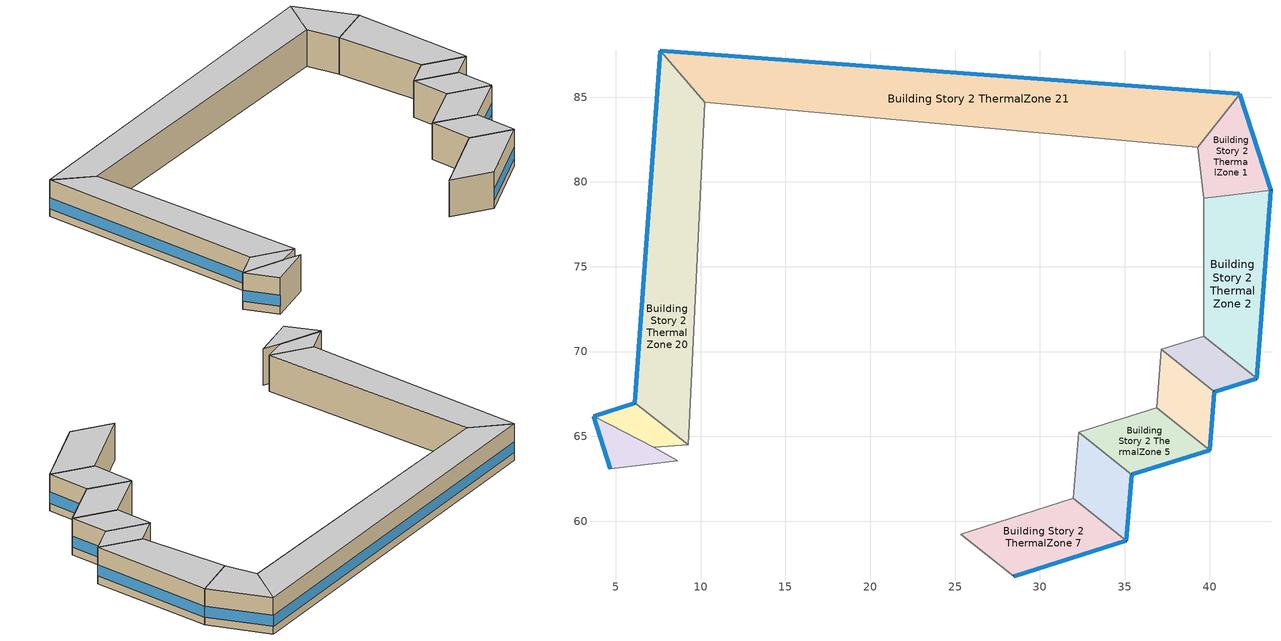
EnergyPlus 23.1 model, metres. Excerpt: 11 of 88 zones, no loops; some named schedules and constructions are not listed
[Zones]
Building Story 2 ThermalZone 1
 floor adiabatic (Typical Interior Floor): 41.78,85.18 43.63,79.52 39.65,79.04 39.31,82.04 z3.6
 wall outside (Typical Insulated Steel Framed Exterior Wall R-12.99): 43.63,79.52 41.78,85.18 z3.6:7.2
 wall adiabatic (Typical Interior Wall): 41.78,85.18 39.31,82.04 39.65,79.04 43.63,79.52 z3.6:7.2
 window (U 0.55 SHGC 0.25): 43.62,79.54 41.79,85.16 z4.36:5.45
 ceiling adiabatic (Typical Interior Ceiling): 39.31,82.04 39.65,79.04 43.63,79.52 41.78,85.18 z7.2
Building Story 2 ThermalZone 18
 floor adiabatic (Typical Interior Ceiling): 4.69,63.08 3.68,66.19 7.24,64.37 8.66,63.55 z3.6
 wall outside (Typical Insulated Steel Framed Exterior Wall R-12.99): 3.68,66.19 4.69,63.08 z3.6:7.2
 wall adiabatic (Typical Interior Wall): 4.69,63.08 8.66,63.55 7.24,64.37 3.68,66.19 z3.6:7.2
 window (U 0.55 SHGC 0.25): 3.69,66.17 4.68,63.11 z4.36:5.46
 ceiling adiabatic (Typical Interior Ceiling): 8.66,63.55 7.24,64.37 3.68,66.19 4.69,63.08 z7.2
Building Story 2 ThermalZone 19
 floor adiabatic (Typical Interior Ceiling): 3.68,66.19 6.11,66.97 9.26,64.5 7.24,64.37 z3.6
 wall outside (Typical Insulated Steel Framed Exterior Wall R-12.99): 6.11,66.97 3.68,66.19 z3.6:7.2
 wall adiabatic (Typical Interior Wall): 3.68,66.19 7.24,64.37 9.26,64.5 6.11,66.97 z3.6:7.2
 window (U 0.55 SHGC 0.25): 6.09,66.96 3.71,66.2 z4.36:5.46
 ceiling adiabatic (Typical Interior Ceiling): 7.24,64.37 9.26,64.5 6.11,66.97 3.68,66.19 z7.2
Building Story 2 ThermalZone 2
 floor adiabatic (Typical Interior Floor): 43.63,79.52 42.79,68.41 39.66,70.91 39.65,79.04 z3.6
 wall outside (Typical Insulated Steel Framed Exterior Wall R-12.99): 42.79,68.41 43.63,79.52 z3.6:7.2
 wall adiabatic (Typical Interior Wall): 43.63,79.52 39.65,79.04 39.66,70.91 42.79,68.41 z3.6:7.2
 window (U 0.55 SHGC 0.25): 42.79,68.44 43.62,79.49 z4.36:5.45
 ceiling adiabatic (Typical Interior Ceiling): 39.65,79.04 39.66,70.91 42.79,68.41 43.63,79.52 z7.2
Building Story 2 ThermalZone 20
 floor adiabatic (Typical Interior Ceiling): 6.11,66.97 7.62,87.74 10.23,84.71 9.26,64.5 z3.6
 wall outside (Typical Insulated Steel Framed Exterior Wall R-12.99): 7.62,87.74 6.11,66.97 z3.6:7.2
 wall adiabatic (Typical Interior Wall): 6.11,66.97 9.26,64.5 10.23,84.71 7.62,87.74 z3.6:7.2
 window (U 0.55 SHGC 0.25): 7.62,87.71 6.11,66.99 z4.36:5.44
 ceiling adiabatic (Typical Interior Ceiling): 9.26,64.5 10.23,84.71 7.62,87.74 6.11,66.97 z7.2
Building Story 2 ThermalZone 21
 floor adiabatic (Typical Interior Ceiling): 7.62,87.74 41.78,85.18 39.31,82.04 10.23,84.71 z3.6
 wall outside (Typical Insulated Steel Framed Exterior Wall R-12.99): 41.78,85.18 7.62,87.74 z3.6:7.2
 wall adiabatic (Typical Interior Wall): 7.62,87.74 10.23,84.71 39.31,82.04 41.78,85.18 z3.6:7.2
 window (U 0.55 SHGC 0.25): 41.76,85.19 7.65,87.74 z4.36:5.44
 ceiling adiabatic (Typical Interior Ceiling): 10.23,84.71 39.31,82.04 41.78,85.18 7.62,87.74 z7.2
Building Story 2 ThermalZone 3
 floor adiabatic (Typical Interior Floor): 42.79,68.41 40.28,67.64 37.15,70.13 39.66,70.91 z3.6
 wall outside (Typical Insulated Steel Framed Exterior Wall R-12.99): 40.28,67.64 42.79,68.41 z3.6:7.2
 wall adiabatic (Typical Interior Wall): 42.79,68.41 39.66,70.91 37.15,70.13 40.28,67.64 z3.6:7.2
 window (U 0.55 SHGC 0.25): 40.3,67.64 42.76,68.41 z4.36:5.46
 ceiling adiabatic (Typical Interior Ceiling): 39.66,70.91 37.15,70.13 40.28,67.64 42.79,68.41 z7.2
Building Story 2 ThermalZone 4
 floor adiabatic (Typical Interior Floor): 40.28,67.64 40.03,64.19 36.89,66.68 37.15,70.13 z3.6
 wall outside (Typical Insulated Steel Framed Exterior Wall R-12.99): 40.03,64.19 40.28,67.64 z3.6:7.2
 wall adiabatic (Typical Interior Wall): 40.28,67.64 37.15,70.13 36.89,66.68 40.03,64.19 z3.6:7.2
 window (U 0.55 SHGC 0.25): 40.03,64.22 40.27,67.61 z4.36:5.46
 ceiling adiabatic (Typical Interior Ceiling): 37.15,70.13 36.89,66.68 40.03,64.19 40.28,67.64 z7.2
Building Story 2 ThermalZone 5
 floor adiabatic (Typical Interior Floor): 40.03,64.19 35.42,62.75 32.3,65.25 36.89,66.68 z3.6
 wall outside (Typical Insulated Steel Framed Exterior Wall R-12.99): 35.42,62.75 40.03,64.19 z3.6:7.2
 wall adiabatic (Typical Interior Wall): 40.03,64.19 36.89,66.68 32.3,65.25 35.42,62.75 z3.6:7.2
 window (U 0.55 SHGC 0.25): 35.44,62.76 40,64.19 z4.36:5.45
 ceiling adiabatic (Typical Interior Ceiling): 36.89,66.68 32.3,65.25 35.42,62.75 40.03,64.19 z7.2
Building Story 2 ThermalZone 6
 floor adiabatic (Typical Interior Floor): 35.42,62.75 35.08,58.86 31.96,61.36 32.3,65.25 z3.6
 wall outside (Typical Insulated Steel Framed Exterior Wall R-12.99): 35.08,58.86 35.42,62.75 z3.6:7.2
 wall adiabatic (Typical Interior Wall): 35.42,62.75 32.3,65.25 31.96,61.36 35.08,58.86 z3.6:7.2
 window (U 0.55 SHGC 0.25): 35.09,58.89 35.42,62.72 z4.36:5.46
 ceiling adiabatic (Typical Interior Ceiling): 32.3,65.25 31.96,61.36 35.08,58.86 35.42,62.75 z7.2
Building Story 2 ThermalZone 7
 floor adiabatic (Typical Interior Floor): 35.08,58.86 28.47,56.75 25.33,59.23 31.96,61.36 z3.6
 wall outside (Typical Insulated Steel Framed Exterior Wall R-12.99): 28.47,56.75 35.08,58.86 z3.6:7.2
 wall adiabatic (Typical Interior Wall): 35.08,58.86 31.96,61.36 25.33,59.23 28.47,56.75 z3.6:7.2
 window (U 0.55 SHGC 0.25): 28.49,56.76 35.06,58.85 z4.36:5.45
 ceiling adiabatic (Typical Interior Ceiling): 31.96,61.36 25.33,59.23 28.47,56.75 35.08,58.86 z7.2
[Schedule:Day:Interval]
DataCenter_EQUIP_SCH Wknd|Wkdy|Hol Day 4; DataCenter_EQUIP_SCH Wknd|Wkdy|Hol Day 8; DataCenter_EQUIP_SCH Winter Design Day 11: No, 24:00, 0.25
DataCenter_EQUIP_SCH Wknd|Wkdy|Hol Day 5; DataCenter_EQUIP_SCH Wknd|Wkdy|Hol Day 9: No, 24:00, 0.5
DataCenter_EQUIP_SCH Wknd|Wkdy|Hol Day 6; DataCenter_EQUIP_SCH Wknd|Wkdy|Hol Day 10: No, 24:00, 0.75
DataCenter_EQUIP_SCH Wknd|Wkdy|Hol Day 7; DataCenter_EQUIP_SCH Wknd|Wkdy|Hol Day 11; DataCenter_EQUIP_SCH Summer Design Day: No, 24:00, 1
Schedule Day 3: No, 24:00, 0
SchoolSecondary KITCHEN_ELEC_EQUIP_SCH Wkdy Day; SchoolSecondary KITCHEN_ELEC_EQUIP_SCH Wkdy Day 1; SchoolSecondary KITCHEN_ELEC_EQUIP_SCH Wkdy Day 2; SchoolSecondary KITCHEN_ELEC_EQUIP_SCH Summer Design Day: No, 08:00, 0.1, 10:00, 0.15, 13:00, 0.25, 15:00, 0.15, 24:00, 0.1
SchoolSecondary KITCHEN_ELEC_EQUIP_SCH Wknd Day; SchoolSecondary KITCHEN_ELEC_EQUIP_SCH Wknd Day 1; SchoolSecondary KITCHEN_ELEC_EQUIP_SCH Default; SchoolSecondary KITCHEN_ELEC_EQUIP_SCH Winter Design Day: No, 24:00, 0.1
SchoolSecondary KITCHEN_GAS_EQUIP_SCH Wkdy|SmrDsn Day; SchoolSecondary KITCHEN_GAS_EQUIP_SCH Wkdy|SmrDsn Day 1; SchoolSecondary KITCHEN_GAS_EQUIP_SCH Wkdy|SmrDsn Day 2; SchoolSecondary KITCHEN_GAS_EQUIP_SCH Summer Design Day: No, 08:00, 0.02, 10:00, 0.15, 13:00, 0.2, 15:00, 0.1, 24:00, 0.02
SchoolSecondary KITCHEN_GAS_EQUIP_SCH Wknd Day; SchoolSecondary KITCHEN_GAS_EQUIP_SCH Wknd Day 1; SchoolSecondary KITCHEN_GAS_EQUIP_SCH Default; SchoolSecondary KITCHEN_GAS_EQUIP_SCH Winter Design Day: No, 24:00, 0.02
[Schedule:Week:Daily]
SchoolSecondary BLDG_LIGHT_SCH_2013 Week Rule - Jan1-Jan3: SchoolSecondary BLDG_LIGHT_SCH_2013 Wkdy Day, SchoolSecondary BLDG_LIGHT_SCH_2013 Wkdy Day, SchoolSecondary BLDG_LIGHT_SCH_2013 Wkdy Day, SchoolSecondary BLDG_LIGHT_SCH_2013 Wkdy Day, SchoolSecondary BLDG_LIGHT_SCH_2013 Wkdy Day, SchoolSecondary BLDG_LIGHT_SCH_2013 Wkdy Day, SchoolSecondary BLDG_LIGHT_SCH_2013 Wknd Day, SchoolSecondary BLDG_LIGHT_SCH_2013 Default, SchoolSecondary BLDG_LIGHT_SCH_2013 Summer Design Day, SchoolSecondary BLDG_LIGHT_SCH_2013 Winter Design Day, SchoolSecondary BLDG_LIGHT_SCH_2013 Default, SchoolSecondary BLDG_LIGHT_SCH_2013 Default
SchoolSecondary BLDG_LIGHT_SCH_2013 Week Rule - Jan4-Jun27: SchoolSecondary BLDG_LIGHT_SCH_2013 Wknd Day, SchoolSecondary BLDG_LIGHT_SCH_2013 Wkdy Day, SchoolSecondary BLDG_LIGHT_SCH_2013 Wkdy Day, SchoolSecondary BLDG_LIGHT_SCH_2013 Wkdy Day, SchoolSecondary BLDG_LIGHT_SCH_2013 Wkdy Day, SchoolSecondary BLDG_LIGHT_SCH_2013 Wkdy Day, SchoolSecondary BLDG_LIGHT_SCH_2013 Wknd Day, SchoolSecondary BLDG_LIGHT_SCH_2013 Default, SchoolSecondary BLDG_LIGHT_SCH_2013 Summer Design Day, SchoolSecondary BLDG_LIGHT_SCH_2013 Winter Design Day, SchoolSecondary BLDG_LIGHT_SCH_2013 Default, SchoolSecondary BLDG_LIGHT_SCH_2013 Default
SchoolSecondary BLDG_LIGHT_SCH_2013 Week Rule - Jun28-Jul4: SchoolSecondary BLDG_LIGHT_SCH_2013 Wknd Day, SchoolSecondary BLDG_LIGHT_SCH_2013 Wkdy Day, SchoolSecondary BLDG_LIGHT_SCH_2013 Wkdy Day, SchoolSecondary BLDG_LIGHT_SCH_2013 Wkdy Day 1, SchoolSecondary BLDG_LIGHT_SCH_2013 Wkdy Day 1, SchoolSecondary BLDG_LIGHT_SCH_2013 Wkdy Day 1, SchoolSecondary BLDG_LIGHT_SCH_2013 Wknd Day 1, SchoolSecondary BLDG_LIGHT_SCH_2013 Default, SchoolSecondary BLDG_LIGHT_SCH_2013 Summer Design Day, SchoolSecondary BLDG_LIGHT_SCH_2013 Winter Design Day, SchoolSecondary BLDG_LIGHT_SCH_2013 Default, SchoolSecondary BLDG_LIGHT_SCH_2013 Default
SchoolSecondary BLDG_LIGHT_SCH_2013 Week Rule - Jul5-Aug29: SchoolSecondary BLDG_LIGHT_SCH_2013 Wknd Day 1, SchoolSecondary BLDG_LIGHT_SCH_2013 Wkdy Day 1, SchoolSecondary BLDG_LIGHT_SCH_2013 Wkdy Day 1, SchoolSecondary BLDG_LIGHT_SCH_2013 Wkdy Day 1, SchoolSecondary BLDG_LIGHT_SCH_2013 Wkdy Day 1, SchoolSecondary BLDG_LIGHT_SCH_2013 Wkdy Day 1, SchoolSecondary BLDG_LIGHT_SCH_2013 Wknd Day 1, SchoolSecondary BLDG_LIGHT_SCH_2013 Default, SchoolSecondary BLDG_LIGHT_SCH_2013 Summer Design Day, SchoolSecondary BLDG_LIGHT_SCH_2013 Winter Design Day, SchoolSecondary BLDG_LIGHT_SCH_2013 Default, SchoolSecondary BLDG_LIGHT_SCH_2013 Default
SchoolSecondary BLDG_LIGHT_SCH_2013 Week Rule - Aug30-Sep5: SchoolSecondary BLDG_LIGHT_SCH_2013 Wknd Day 1, SchoolSecondary BLDG_LIGHT_SCH_2013 Wkdy Day 1, SchoolSecondary BLDG_LIGHT_SCH_2013 Wkdy Day 2, SchoolSecondary BLDG_LIGHT_SCH_2013 Wkdy Day 2, SchoolSecondary BLDG_LIGHT_SCH_2013 Wkdy Day 2, SchoolSecondary BLDG_LIGHT_SCH_2013 Wkdy Day 2, SchoolSecondary BLDG_LIGHT_SCH_2013 Default, SchoolSecondary BLDG_LIGHT_SCH_2013 Default, SchoolSecondary BLDG_LIGHT_SCH_2013 Summer Design Day, SchoolSecondary BLDG_LIGHT_SCH_2013 Winter Design Day, SchoolSecondary BLDG_LIGHT_SCH_2013 Default, SchoolSecondary BLDG_LIGHT_SCH_2013 Default
SchoolSecondary BLDG_LIGHT_SCH_2013 Week Rule - Sep6-Dec31: SchoolSecondary BLDG_LIGHT_SCH_2013 Default, SchoolSecondary BLDG_LIGHT_SCH_2013 Wkdy Day 2, SchoolSecondary BLDG_LIGHT_SCH_2013 Wkdy Day 2, SchoolSecondary BLDG_LIGHT_SCH_2013 Wkdy Day 2, SchoolSecondary BLDG_LIGHT_SCH_2013 Wkdy Day 2, SchoolSecondary BLDG_LIGHT_SCH_2013 Wkdy Day 2, SchoolSecondary BLDG_LIGHT_SCH_2013 Default, SchoolSecondary BLDG_LIGHT_SCH_2013 Default, SchoolSecondary BLDG_LIGHT_SCH_2013 Summer Design Day, SchoolSecondary BLDG_LIGHT_SCH_2013 Winter Design Day, SchoolSecondary BLDG_LIGHT_SCH_2013 Default, SchoolSecondary BLDG_LIGHT_SCH_2013 Default
SchoolSecondary BLDG_LIGHT_LIBRARY_SCH_2013 Week Rule - Jan1-Jan3: SchoolSecondary BLDG_LIGHT_LIBRARY_SCH_2013 Wkdy Day, SchoolSecondary BLDG_LIGHT_LIBRARY_SCH_2013 Wkdy Day, SchoolSecondary BLDG_LIGHT_LIBRARY_SCH_2013 Wkdy Day, SchoolSecondary BLDG_LIGHT_LIBRARY_SCH_2013 Wkdy Day, SchoolSecondary BLDG_LIGHT_LIBRARY_SCH_2013 Wkdy Day, SchoolSecondary BLDG_LIGHT_LIBRARY_SCH_2013 Wkdy Day, SchoolSecondary BLDG_LIGHT_LIBRARY_SCH_2013 Wknd Day, SchoolSecondary BLDG_LIGHT_LIBRARY_SCH_2013 Default, SchoolSecondary BLDG_LIGHT_LIBRARY_SCH_2013 Summer Design Day, SchoolSecondary BLDG_LIGHT_LIBRARY_SCH_2013 Winter Design Day, SchoolSecondary BLDG_LIGHT_LIBRARY_SCH_2013 Default, SchoolSecondary BLDG_LIGHT_LIBRARY_SCH_2013 Default
SchoolSecondary BLDG_LIGHT_LIBRARY_SCH_2013 Week Rule - Jan4-Jun27: SchoolSecondary BLDG_LIGHT_LIBRARY_SCH_2013 Wknd Day, SchoolSecondary BLDG_LIGHT_LIBRARY_SCH_2013 Wkdy Day, SchoolSecondary BLDG_LIGHT_LIBRARY_SCH_2013 Wkdy Day, SchoolSecondary BLDG_LIGHT_LIBRARY_SCH_2013 Wkdy Day, SchoolSecondary BLDG_LIGHT_LIBRARY_SCH_2013 Wkdy Day, SchoolSecondary BLDG_LIGHT_LIBRARY_SCH_2013 Wkdy Day, SchoolSecondary BLDG_LIGHT_LIBRARY_SCH_2013 Wknd Day, SchoolSecondary BLDG_LIGHT_LIBRARY_SCH_2013 Default, SchoolSecondary BLDG_LIGHT_LIBRARY_SCH_2013 Summer Design Day, SchoolSecondary BLDG_LIGHT_LIBRARY_SCH_2013 Winter Design Day, SchoolSecondary BLDG_LIGHT_LIBRARY_SCH_2013 Default, SchoolSecondary BLDG_LIGHT_LIBRARY_SCH_2013 Default
SchoolSecondary BLDG_LIGHT_LIBRARY_SCH_2013 Week Rule - Jun28-Jul4: SchoolSecondary BLDG_LIGHT_LIBRARY_SCH_2013 Wknd Day, SchoolSecondary BLDG_LIGHT_LIBRARY_SCH_2013 Wkdy Day, SchoolSecondary BLDG_LIGHT_LIBRARY_SCH_2013 Wkdy Day, SchoolSecondary BLDG_LIGHT_LIBRARY_SCH_2013 Wkdy Day 1, SchoolSecondary BLDG_LIGHT_LIBRARY_SCH_2013 Wkdy Day 1, SchoolSecondary BLDG_LIGHT_LIBRARY_SCH_2013 Wkdy Day 1, SchoolSecondary BLDG_LIGHT_LIBRARY_SCH_2013 Wknd Day 1, SchoolSecondary BLDG_LIGHT_LIBRARY_SCH_2013 Default, SchoolSecondary BLDG_LIGHT_LIBRARY_SCH_2013 Summer Design Day, SchoolSecondary BLDG_LIGHT_LIBRARY_SCH_2013 Winter Design Day, SchoolSecondary BLDG_LIGHT_LIBRARY_SCH_2013 Default, SchoolSecondary BLDG_LIGHT_LIBRARY_SCH_2013 Default
SchoolSecondary BLDG_LIGHT_LIBRARY_SCH_2013 Week Rule - Jul5-Aug29: SchoolSecondary BLDG_LIGHT_LIBRARY_SCH_2013 Wknd Day 1, SchoolSecondary BLDG_LIGHT_LIBRARY_SCH_2013 Wkdy Day 1, SchoolSecondary BLDG_LIGHT_LIBRARY_SCH_2013 Wkdy Day 1, SchoolSecondary BLDG_LIGHT_LIBRARY_SCH_2013 Wkdy Day 1, SchoolSecondary BLDG_LIGHT_LIBRARY_SCH_2013 Wkdy Day 1, SchoolSecondary BLDG_LIGHT_LIBRARY_SCH_2013 Wkdy Day 1, SchoolSecondary BLDG_LIGHT_LIBRARY_SCH_2013 Wknd Day 1, SchoolSecondary BLDG_LIGHT_LIBRARY_SCH_2013 Default, SchoolSecondary BLDG_LIGHT_LIBRARY_SCH_2013 Summer Design Day, SchoolSecondary BLDG_LIGHT_LIBRARY_SCH_2013 Winter Design Day, SchoolSecondary BLDG_LIGHT_LIBRARY_SCH_2013 Default, SchoolSecondary BLDG_LIGHT_LIBRARY_SCH_2013 Default
SchoolSecondary BLDG_LIGHT_LIBRARY_SCH_2013 Week Rule - Aug30-Sep5: SchoolSecondary BLDG_LIGHT_LIBRARY_SCH_2013 Wknd Day 1, SchoolSecondary BLDG_LIGHT_LIBRARY_SCH_2013 Wkdy Day 1, SchoolSecondary BLDG_LIGHT_LIBRARY_SCH_2013 Wkdy Day 2, SchoolSecondary BLDG_LIGHT_LIBRARY_SCH_2013 Wkdy Day 2, SchoolSecondary BLDG_LIGHT_LIBRARY_SCH_2013 Wkdy Day 2, SchoolSecondary BLDG_LIGHT_LIBRARY_SCH_2013 Wkdy Day 2, SchoolSecondary BLDG_LIGHT_LIBRARY_SCH_2013 Default, SchoolSecondary BLDG_LIGHT_LIBRARY_SCH_2013 Default, SchoolSecondary BLDG_LIGHT_LIBRARY_SCH_2013 Summer Design Day, SchoolSecondary BLDG_LIGHT_LIBRARY_SCH_2013 Winter Design Day, SchoolSecondary BLDG_LIGHT_LIBRARY_SCH_2013 Default, SchoolSecondary BLDG_LIGHT_LIBRARY_SCH_2013 Default
SchoolSecondary BLDG_LIGHT_LIBRARY_SCH_2013 Week Rule - Sep6-Dec31: SchoolSecondary BLDG_LIGHT_LIBRARY_SCH_2013 Default, SchoolSecondary BLDG_LIGHT_LIBRARY_SCH_2013 Wkdy Day 2, SchoolSecondary BLDG_LIGHT_LIBRARY_SCH_2013 Wkdy Day 2, SchoolSecondary BLDG_LIGHT_LIBRARY_SCH_2013 Wkdy Day 2, SchoolSecondary BLDG_LIGHT_LIBRARY_SCH_2013 Wkdy Day 2, SchoolSecondary BLDG_LIGHT_LIBRARY_SCH_2013 Wkdy Day 2, SchoolSecondary BLDG_LIGHT_LIBRARY_SCH_2013 Default, SchoolSecondary BLDG_LIGHT_LIBRARY_SCH_2013 Default, SchoolSecondary BLDG_LIGHT_LIBRARY_SCH_2013 Summer Design Day, SchoolSecondary BLDG_LIGHT_LIBRARY_SCH_2013 Winter Design Day, SchoolSecondary BLDG_LIGHT_LIBRARY_SCH_2013 Default, SchoolSecondary BLDG_LIGHT_LIBRARY_SCH_2013 Default
SchoolSecondary BLDG_LIGHT_LOBBYFLR1_SCH_2013 Week Rule - Jan1-Jan3: SchoolSecondary BLDG_LIGHT_LOBBYFLR1_SCH_2013 Wkdy Day, SchoolSecondary BLDG_LIGHT_LOBBYFLR1_SCH_2013 Wkdy Day, SchoolSecondary BLDG_LIGHT_LOBBYFLR1_SCH_2013 Wkdy Day, SchoolSecondary BLDG_LIGHT_LOBBYFLR1_SCH_2013 Wkdy Day, SchoolSecondary BLDG_LIGHT_LOBBYFLR1_SCH_2013 Wkdy Day, SchoolSecondary BLDG_LIGHT_LOBBYFLR1_SCH_2013 Wkdy Day, SchoolSecondary BLDG_LIGHT_LOBBYFLR1_SCH_2013 Wknd Day, SchoolSecondary BLDG_LIGHT_LOBBYFLR1_SCH_2013 Default, SchoolSecondary BLDG_LIGHT_LOBBYFLR1_SCH_2013 Summer Design Day, SchoolSecondary BLDG_LIGHT_LOBBYFLR1_SCH_2013 Winter Design Day, SchoolSecondary BLDG_LIGHT_LOBBYFLR1_SCH_2013 Default, SchoolSecondary BLDG_LIGHT_LOBBYFLR1_SCH_2013 Default
SchoolSecondary BLDG_LIGHT_LOBBYFLR1_SCH_2013 Week Rule - Jan4-Jun27: SchoolSecondary BLDG_LIGHT_LOBBYFLR1_SCH_2013 Wknd Day, SchoolSecondary BLDG_LIGHT_LOBBYFLR1_SCH_2013 Wkdy Day, SchoolSecondary BLDG_LIGHT_LOBBYFLR1_SCH_2013 Wkdy Day, SchoolSecondary BLDG_LIGHT_LOBBYFLR1_SCH_2013 Wkdy Day, SchoolSecondary BLDG_LIGHT_LOBBYFLR1_SCH_2013 Wkdy Day, SchoolSecondary BLDG_LIGHT_LOBBYFLR1_SCH_2013 Wkdy Day, SchoolSecondary BLDG_LIGHT_LOBBYFLR1_SCH_2013 Wknd Day, SchoolSecondary BLDG_LIGHT_LOBBYFLR1_SCH_2013 Default, SchoolSecondary BLDG_LIGHT_LOBBYFLR1_SCH_2013 Summer Design Day, SchoolSecondary BLDG_LIGHT_LOBBYFLR1_SCH_2013 Winter Design Day, SchoolSecondary BLDG_LIGHT_LOBBYFLR1_SCH_2013 Default, SchoolSecondary BLDG_LIGHT_LOBBYFLR1_SCH_2013 Default
SchoolSecondary BLDG_LIGHT_LOBBYFLR1_SCH_2013 Week Rule - Jun28-Jul4: SchoolSecondary BLDG_LIGHT_LOBBYFLR1_SCH_2013 Wknd Day, SchoolSecondary BLDG_LIGHT_LOBBYFLR1_SCH_2013 Wkdy Day, SchoolSecondary BLDG_LIGHT_LOBBYFLR1_SCH_2013 Wkdy Day, SchoolSecondary BLDG_LIGHT_LOBBYFLR1_SCH_2013 Wkdy Day 1, SchoolSecondary BLDG_LIGHT_LOBBYFLR1_SCH_2013 Wkdy Day 1, SchoolSecondary BLDG_LIGHT_LOBBYFLR1_SCH_2013 Wkdy Day 1, SchoolSecondary BLDG_LIGHT_LOBBYFLR1_SCH_2013 Wknd Day 1, SchoolSecondary BLDG_LIGHT_LOBBYFLR1_SCH_2013 Default, SchoolSecondary BLDG_LIGHT_LOBBYFLR1_SCH_2013 Summer Design Day, SchoolSecondary BLDG_LIGHT_LOBBYFLR1_SCH_2013 Winter Design Day, SchoolSecondary BLDG_LIGHT_LOBBYFLR1_SCH_2013 Default, SchoolSecondary BLDG_LIGHT_LOBBYFLR1_SCH_2013 Default
SchoolSecondary BLDG_LIGHT_LOBBYFLR1_SCH_2013 Week Rule - Jul5-Aug29: SchoolSecondary BLDG_LIGHT_LOBBYFLR1_SCH_2013 Wknd Day 1, SchoolSecondary BLDG_LIGHT_LOBBYFLR1_SCH_2013 Wkdy Day 1, SchoolSecondary BLDG_LIGHT_LOBBYFLR1_SCH_2013 Wkdy Day 1, SchoolSecondary BLDG_LIGHT_LOBBYFLR1_SCH_2013 Wkdy Day 1, SchoolSecondary BLDG_LIGHT_LOBBYFLR1_SCH_2013 Wkdy Day 1, SchoolSecondary BLDG_LIGHT_LOBBYFLR1_SCH_2013 Wkdy Day 1, SchoolSecondary BLDG_LIGHT_LOBBYFLR1_SCH_2013 Wknd Day 1, SchoolSecondary BLDG_LIGHT_LOBBYFLR1_SCH_2013 Default, SchoolSecondary BLDG_LIGHT_LOBBYFLR1_SCH_2013 Summer Design Day, SchoolSecondary BLDG_LIGHT_LOBBYFLR1_SCH_2013 Winter Design Day, SchoolSecondary BLDG_LIGHT_LOBBYFLR1_SCH_2013 Default, SchoolSecondary BLDG_LIGHT_LOBBYFLR1_SCH_2013 Default
DataCenter_EQUIP_SCH Week Rule - May31-Jun6: DataCenter_EQUIP_SCH Wknd|Wkdy|Hol Day 4, DataCenter_EQUIP_SCH Wknd|Wkdy|Hol Day 5, DataCenter_EQUIP_SCH Wknd|Wkdy|Hol Day 5, DataCenter_EQUIP_SCH Wknd|Wkdy|Hol Day 5, DataCenter_EQUIP_SCH Wknd|Wkdy|Hol Day 5, DataCenter_EQUIP_SCH Wknd|Wkdy|Hol Day 5, DataCenter_EQUIP_SCH Wknd|Wkdy|Hol Day 5, Schedule Day 3, DataCenter_EQUIP_SCH Summer Design Day, DataCenter_EQUIP_SCH Winter Design Day 11, Schedule Day 3, Schedule Day 3
DataCenter_EQUIP_SCH Week Rule - Jun7-Jun27: DataCenter_EQUIP_SCH Wknd|Wkdy|Hol Day 5, DataCenter_EQUIP_SCH Wknd|Wkdy|Hol Day 5, DataCenter_EQUIP_SCH Wknd|Wkdy|Hol Day 5, DataCenter_EQUIP_SCH Wknd|Wkdy|Hol Day 5, DataCenter_EQUIP_SCH Wknd|Wkdy|Hol Day 5, DataCenter_EQUIP_SCH Wknd|Wkdy|Hol Day 5, DataCenter_EQUIP_SCH Wknd|Wkdy|Hol Day 5, Schedule Day 3, DataCenter_EQUIP_SCH Summer Design Day, DataCenter_EQUIP_SCH Winter Design Day 11, Schedule Day 3, Schedule Day 3
DataCenter_EQUIP_SCH Week Rule - Jun28-Jul4: DataCenter_EQUIP_SCH Wknd|Wkdy|Hol Day 5, DataCenter_EQUIP_SCH Wknd|Wkdy|Hol Day 5, DataCenter_EQUIP_SCH Wknd|Wkdy|Hol Day 5, DataCenter_EQUIP_SCH Wknd|Wkdy|Hol Day 6, DataCenter_EQUIP_SCH Wknd|Wkdy|Hol Day 6, DataCenter_EQUIP_SCH Wknd|Wkdy|Hol Day 6, DataCenter_EQUIP_SCH Wknd|Wkdy|Hol Day 6, Schedule Day 3, DataCenter_EQUIP_SCH Summer Design Day, DataCenter_EQUIP_SCH Winter Design Day 11, Schedule Day 3, Schedule Day 3
DataCenter_EQUIP_SCH Week Rule - Jul5-Jul25: DataCenter_EQUIP_SCH Wknd|Wkdy|Hol Day 6, DataCenter_EQUIP_SCH Wknd|Wkdy|Hol Day 6, DataCenter_EQUIP_SCH Wknd|Wkdy|Hol Day 6, DataCenter_EQUIP_SCH Wknd|Wkdy|Hol Day 6, DataCenter_EQUIP_SCH Wknd|Wkdy|Hol Day 6, DataCenter_EQUIP_SCH Wknd|Wkdy|Hol Day 6, DataCenter_EQUIP_SCH Wknd|Wkdy|Hol Day 6, Schedule Day 3, DataCenter_EQUIP_SCH Summer Design Day, DataCenter_EQUIP_SCH Winter Design Day 11, Schedule Day 3, Schedule Day 3
DataCenter_EQUIP_SCH Week Rule - Jul26-Aug1: DataCenter_EQUIP_SCH Wknd|Wkdy|Hol Day 6, DataCenter_EQUIP_SCH Wknd|Wkdy|Hol Day 6, DataCenter_EQUIP_SCH Wknd|Wkdy|Hol Day 6, DataCenter_EQUIP_SCH Wknd|Wkdy|Hol Day 6, DataCenter_EQUIP_SCH Wknd|Wkdy|Hol Day 6, DataCenter_EQUIP_SCH Wknd|Wkdy|Hol Day 6, DataCenter_EQUIP_SCH Wknd|Wkdy|Hol Day 7, Schedule Day 3, DataCenter_EQUIP_SCH Summer Design Day, DataCenter_EQUIP_SCH Winter Design Day 11, Schedule Day 3, Schedule Day 3
DataCenter_EQUIP_SCH Week Rule - Aug2-Aug29: DataCenter_EQUIP_SCH Wknd|Wkdy|Hol Day 7, DataCenter_EQUIP_SCH Wknd|Wkdy|Hol Day 7, DataCenter_EQUIP_SCH Wknd|Wkdy|Hol Day 7, DataCenter_EQUIP_SCH Wknd|Wkdy|Hol Day 7, DataCenter_EQUIP_SCH Wknd|Wkdy|Hol Day 7, DataCenter_EQUIP_SCH Wknd|Wkdy|Hol Day 7, DataCenter_EQUIP_SCH Wknd|Wkdy|Hol Day 7, Schedule Day 3, DataCenter_EQUIP_SCH Summer Design Day, DataCenter_EQUIP_SCH Winter Design Day 11, Schedule Day 3, Schedule Day 3
DataCenter_EQUIP_SCH Week Rule - Aug30-Sep5: DataCenter_EQUIP_SCH Wknd|Wkdy|Hol Day 7, DataCenter_EQUIP_SCH Wknd|Wkdy|Hol Day 7, DataCenter_EQUIP_SCH Wknd|Wkdy|Hol Day 8, DataCenter_EQUIP_SCH Wknd|Wkdy|Hol Day 8, DataCenter_EQUIP_SCH Wknd|Wkdy|Hol Day 8, DataCenter_EQUIP_SCH Wknd|Wkdy|Hol Day 8, DataCenter_EQUIP_SCH Wknd|Wkdy|Hol Day 8, Schedule Day 3, DataCenter_EQUIP_SCH Summer Design Day, DataCenter_EQUIP_SCH Winter Design Day 11, Schedule Day 3, Schedule Day 3
DataCenter_EQUIP_SCH Week Rule - Sep6-Sep26: DataCenter_EQUIP_SCH Wknd|Wkdy|Hol Day 8, DataCenter_EQUIP_SCH Wknd|Wkdy|Hol Day 8, DataCenter_EQUIP_SCH Wknd|Wkdy|Hol Day 8, DataCenter_EQUIP_SCH Wknd|Wkdy|Hol Day 8, DataCenter_EQUIP_SCH Wknd|Wkdy|Hol Day 8, DataCenter_EQUIP_SCH Wknd|Wkdy|Hol Day 8, DataCenter_EQUIP_SCH Wknd|Wkdy|Hol Day 8, Schedule Day 3, DataCenter_EQUIP_SCH Summer Design Day, DataCenter_EQUIP_SCH Winter Design Day 11, Schedule Day 3, Schedule Day 3
DataCenter_EQUIP_SCH Week Rule - Sep27-Oct3: DataCenter_EQUIP_SCH Wknd|Wkdy|Hol Day 8, DataCenter_EQUIP_SCH Wknd|Wkdy|Hol Day 8, DataCenter_EQUIP_SCH Wknd|Wkdy|Hol Day 8, DataCenter_EQUIP_SCH Wknd|Wkdy|Hol Day 8, DataCenter_EQUIP_SCH Wknd|Wkdy|Hol Day 9, DataCenter_EQUIP_SCH Wknd|Wkdy|Hol Day 9, DataCenter_EQUIP_SCH Wknd|Wkdy|Hol Day 9, Schedule Day 3, DataCenter_EQUIP_SCH Summer Design Day, DataCenter_EQUIP_SCH Winter Design Day 11, Schedule Day 3, Schedule Day 3
DataCenter_EQUIP_SCH Week Rule - Oct4-Oct31: DataCenter_EQUIP_SCH Wknd|Wkdy|Hol Day 9, DataCenter_EQUIP_SCH Wknd|Wkdy|Hol Day 9, DataCenter_EQUIP_SCH Wknd|Wkdy|Hol Day 9, DataCenter_EQUIP_SCH Wknd|Wkdy|Hol Day 9, DataCenter_EQUIP_SCH Wknd|Wkdy|Hol Day 9, DataCenter_EQUIP_SCH Wknd|Wkdy|Hol Day 9, DataCenter_EQUIP_SCH Wknd|Wkdy|Hol Day 9, Schedule Day 3, DataCenter_EQUIP_SCH Summer Design Day, DataCenter_EQUIP_SCH Winter Design Day 11, Schedule Day 3, Schedule Day 3
DataCenter_EQUIP_SCH Week Rule - Nov1-Nov28: DataCenter_EQUIP_SCH Wknd|Wkdy|Hol Day 10, DataCenter_EQUIP_SCH Wknd|Wkdy|Hol Day 10, DataCenter_EQUIP_SCH Wknd|Wkdy|Hol Day 10, DataCenter_EQUIP_SCH Wknd|Wkdy|Hol Day 10, DataCenter_EQUIP_SCH Wknd|Wkdy|Hol Day 10, DataCenter_EQUIP_SCH Wknd|Wkdy|Hol Day 10, DataCenter_EQUIP_SCH Wknd|Wkdy|Hol Day 10, Schedule Day 3, DataCenter_EQUIP_SCH Summer Design Day, DataCenter_EQUIP_SCH Winter Design Day 11, Schedule Day 3, Schedule Day 3
DataCenter_EQUIP_SCH Week Rule - Nov29-Dec5: DataCenter_EQUIP_SCH Wknd|Wkdy|Hol Day 10, DataCenter_EQUIP_SCH Wknd|Wkdy|Hol Day 10, DataCenter_EQUIP_SCH Wknd|Wkdy|Hol Day 11, DataCenter_EQUIP_SCH Wknd|Wkdy|Hol Day 11, DataCenter_EQUIP_SCH Wknd|Wkdy|Hol Day 11, DataCenter_EQUIP_SCH Wknd|Wkdy|Hol Day 11, DataCenter_EQUIP_SCH Wknd|Wkdy|Hol Day 11, Schedule Day 3, DataCenter_EQUIP_SCH Summer Design Day, DataCenter_EQUIP_SCH Winter Design Day 11, Schedule Day 3, Schedule Day 3
DataCenter_EQUIP_SCH Week Rule - Dec6-Dec31: DataCenter_EQUIP_SCH Wknd|Wkdy|Hol Day 11, DataCenter_EQUIP_SCH Wknd|Wkdy|Hol Day 11, DataCenter_EQUIP_SCH Wknd|Wkdy|Hol Day 11, DataCenter_EQUIP_SCH Wknd|Wkdy|Hol Day 11, DataCenter_EQUIP_SCH Wknd|Wkdy|Hol Day 11, DataCenter_EQUIP_SCH Wknd|Wkdy|Hol Day 11, DataCenter_EQUIP_SCH Wknd|Wkdy|Hol Day 11, Schedule Day 3, DataCenter_EQUIP_SCH Summer Design Day, DataCenter_EQUIP_SCH Winter Design Day 11, Schedule Day 3, Schedule Day 3
SchoolSecondary KITCHEN_ELEC_EQUIP_SCH Week Rule - Jan1-Jan3: SchoolSecondary KITCHEN_ELEC_EQUIP_SCH Wkdy Day, SchoolSecondary KITCHEN_ELEC_EQUIP_SCH Wkdy Day, SchoolSecondary KITCHEN_ELEC_EQUIP_SCH Wkdy Day, SchoolSecondary KITCHEN_ELEC_EQUIP_SCH Wkdy Day, SchoolSecondary KITCHEN_ELEC_EQUIP_SCH Wkdy Day, SchoolSecondary KITCHEN_ELEC_EQUIP_SCH Wkdy Day, SchoolSecondary KITCHEN_ELEC_EQUIP_SCH Wknd Day, SchoolSecondary KITCHEN_ELEC_EQUIP_SCH Default, SchoolSecondary KITCHEN_ELEC_EQUIP_SCH Summer Design Day, SchoolSecondary KITCHEN_ELEC_EQUIP_SCH Winter Design Day, SchoolSecondary KITCHEN_ELEC_EQUIP_SCH Default, SchoolSecondary KITCHEN_ELEC_EQUIP_SCH Default
SchoolSecondary KITCHEN_ELEC_EQUIP_SCH Week Rule - Jan4-Jun27: SchoolSecondary KITCHEN_ELEC_EQUIP_SCH Wknd Day, SchoolSecondary KITCHEN_ELEC_EQUIP_SCH Wkdy Day, SchoolSecondary KITCHEN_ELEC_EQUIP_SCH Wkdy Day, SchoolSecondary KITCHEN_ELEC_EQUIP_SCH Wkdy Day, SchoolSecondary KITCHEN_ELEC_EQUIP_SCH Wkdy Day, SchoolSecondary KITCHEN_ELEC_EQUIP_SCH Wkdy Day, SchoolSecondary KITCHEN_ELEC_EQUIP_SCH Wknd Day, SchoolSecondary KITCHEN_ELEC_EQUIP_SCH Default, SchoolSecondary KITCHEN_ELEC_EQUIP_SCH Summer Design Day, SchoolSecondary KITCHEN_ELEC_EQUIP_SCH Winter Design Day, SchoolSecondary KITCHEN_ELEC_EQUIP_SCH Default, SchoolSecondary KITCHEN_ELEC_EQUIP_SCH Default
SchoolSecondary KITCHEN_ELEC_EQUIP_SCH Week Rule - Jun28-Jul4: SchoolSecondary KITCHEN_ELEC_EQUIP_SCH Wknd Day, SchoolSecondary KITCHEN_ELEC_EQUIP_SCH Wkdy Day, SchoolSecondary KITCHEN_ELEC_EQUIP_SCH Wkdy Day, SchoolSecondary KITCHEN_ELEC_EQUIP_SCH Wkdy Day 1, SchoolSecondary KITCHEN_ELEC_EQUIP_SCH Wkdy Day 1, SchoolSecondary KITCHEN_ELEC_EQUIP_SCH Wkdy Day 1, SchoolSecondary KITCHEN_ELEC_EQUIP_SCH Wknd Day 1, SchoolSecondary KITCHEN_ELEC_EQUIP_SCH Default, SchoolSecondary KITCHEN_ELEC_EQUIP_SCH Summer Design Day, SchoolSecondary KITCHEN_ELEC_EQUIP_SCH Winter Design Day, SchoolSecondary KITCHEN_ELEC_EQUIP_SCH Default, SchoolSecondary KITCHEN_ELEC_EQUIP_SCH Default
SchoolSecondary KITCHEN_ELEC_EQUIP_SCH Week Rule - Jul5-Aug29: SchoolSecondary KITCHEN_ELEC_EQUIP_SCH Wknd Day 1, SchoolSecondary KITCHEN_ELEC_EQUIP_SCH Wkdy Day 1, SchoolSecondary KITCHEN_ELEC_EQUIP_SCH Wkdy Day 1, SchoolSecondary KITCHEN_ELEC_EQUIP_SCH Wkdy Day 1, SchoolSecondary KITCHEN_ELEC_EQUIP_SCH Wkdy Day 1, SchoolSecondary KITCHEN_ELEC_EQUIP_SCH Wkdy Day 1, SchoolSecondary KITCHEN_ELEC_EQUIP_SCH Wknd Day 1, SchoolSecondary KITCHEN_ELEC_EQUIP_SCH Default, SchoolSecondary KITCHEN_ELEC_EQUIP_SCH Summer Design Day, SchoolSecondary KITCHEN_ELEC_EQUIP_SCH Winter Design Day, SchoolSecondary KITCHEN_ELEC_EQUIP_SCH Default, SchoolSecondary KITCHEN_ELEC_EQUIP_SCH Default
SchoolSecondary KITCHEN_ELEC_EQUIP_SCH Week Rule - Aug30-Sep5: SchoolSecondary KITCHEN_ELEC_EQUIP_SCH Wknd Day 1, SchoolSecondary KITCHEN_ELEC_EQUIP_SCH Wkdy Day 1, SchoolSecondary KITCHEN_ELEC_EQUIP_SCH Wkdy Day 2, SchoolSecondary KITCHEN_ELEC_EQUIP_SCH Wkdy Day 2, SchoolSecondary KITCHEN_ELEC_EQUIP_SCH Wkdy Day 2, SchoolSecondary KITCHEN_ELEC_EQUIP_SCH Wkdy Day 2, SchoolSecondary KITCHEN_ELEC_EQUIP_SCH Default, SchoolSecondary KITCHEN_ELEC_EQUIP_SCH Default, SchoolSecondary KITCHEN_ELEC_EQUIP_SCH Summer Design Day, SchoolSecondary KITCHEN_ELEC_EQUIP_SCH Winter Design Day, SchoolSecondary KITCHEN_ELEC_EQUIP_SCH Default, SchoolSecondary KITCHEN_ELEC_EQUIP_SCH Default
SchoolSecondary KITCHEN_ELEC_EQUIP_SCH Week Rule - Sep6-Dec31: SchoolSecondary KITCHEN_ELEC_EQUIP_SCH Default, SchoolSecondary KITCHEN_ELEC_EQUIP_SCH Wkdy Day 2, SchoolSecondary KITCHEN_ELEC_EQUIP_SCH Wkdy Day 2, SchoolSecondary KITCHEN_ELEC_EQUIP_SCH Wkdy Day 2, SchoolSecondary KITCHEN_ELEC_EQUIP_SCH Wkdy Day 2, SchoolSecondary KITCHEN_ELEC_EQUIP_SCH Wkdy Day 2, SchoolSecondary KITCHEN_ELEC_EQUIP_SCH Default, SchoolSecondary KITCHEN_ELEC_EQUIP_SCH Default, SchoolSecondary KITCHEN_ELEC_EQUIP_SCH Summer Design Day, SchoolSecondary KITCHEN_ELEC_EQUIP_SCH Winter Design Day, SchoolSecondary KITCHEN_ELEC_EQUIP_SCH Default, SchoolSecondary KITCHEN_ELEC_EQUIP_SCH Default
SchoolSecondary KITCHEN_GAS_EQUIP_SCH Week Rule - Jan1-Jan3: SchoolSecondary KITCHEN_GAS_EQUIP_SCH Wkdy|SmrDsn Day, SchoolSecondary KITCHEN_GAS_EQUIP_SCH Wkdy|SmrDsn Day, SchoolSecondary KITCHEN_GAS_EQUIP_SCH Wkdy|SmrDsn Day, SchoolSecondary KITCHEN_GAS_EQUIP_SCH Wkdy|SmrDsn Day, SchoolSecondary KITCHEN_GAS_EQUIP_SCH Wkdy|SmrDsn Day, SchoolSecondary KITCHEN_GAS_EQUIP_SCH Wkdy|SmrDsn Day, SchoolSecondary KITCHEN_GAS_EQUIP_SCH Wknd Day, SchoolSecondary KITCHEN_GAS_EQUIP_SCH Default, SchoolSecondary KITCHEN_GAS_EQUIP_SCH Summer Design Day, SchoolSecondary KITCHEN_GAS_EQUIP_SCH Winter Design Day, SchoolSecondary KITCHEN_GAS_EQUIP_SCH Default, SchoolSecondary KITCHEN_GAS_EQUIP_SCH Default
SchoolSecondary KITCHEN_GAS_EQUIP_SCH Week Rule - Jan4-Jun27: SchoolSecondary KITCHEN_GAS_EQUIP_SCH Wknd Day, SchoolSecondary KITCHEN_GAS_EQUIP_SCH Wkdy|SmrDsn Day, SchoolSecondary KITCHEN_GAS_EQUIP_SCH Wkdy|SmrDsn Day, SchoolSecondary KITCHEN_GAS_EQUIP_SCH Wkdy|SmrDsn Day, SchoolSecondary KITCHEN_GAS_EQUIP_SCH Wkdy|SmrDsn Day, SchoolSecondary KITCHEN_GAS_EQUIP_SCH Wkdy|SmrDsn Day, SchoolSecondary KITCHEN_GAS_EQUIP_SCH Wknd Day, SchoolSecondary KITCHEN_GAS_EQUIP_SCH Default, SchoolSecondary KITCHEN_GAS_EQUIP_SCH Summer Design Day, SchoolSecondary KITCHEN_GAS_EQUIP_SCH Winter Design Day, SchoolSecondary KITCHEN_GAS_EQUIP_SCH Default, SchoolSecondary KITCHEN_GAS_EQUIP_SCH Default
SchoolSecondary KITCHEN_GAS_EQUIP_SCH Week Rule - Jun28-Jul4: SchoolSecondary KITCHEN_GAS_EQUIP_SCH Wknd Day, SchoolSecondary KITCHEN_GAS_EQUIP_SCH Wkdy|SmrDsn Day, SchoolSecondary KITCHEN_GAS_EQUIP_SCH Wkdy|SmrDsn Day, SchoolSecondary KITCHEN_GAS_EQUIP_SCH Wkdy|SmrDsn Day 1, SchoolSecondary KITCHEN_GAS_EQUIP_SCH Wkdy|SmrDsn Day 1, SchoolSecondary KITCHEN_GAS_EQUIP_SCH Wkdy|SmrDsn Day 1, SchoolSecondary KITCHEN_GAS_EQUIP_SCH Wknd Day 1, SchoolSecondary KITCHEN_GAS_EQUIP_SCH Default, SchoolSecondary KITCHEN_GAS_EQUIP_SCH Summer Design Day, SchoolSecondary KITCHEN_GAS_EQUIP_SCH Winter Design Day, SchoolSecondary KITCHEN_GAS_EQUIP_SCH Default, SchoolSecondary KITCHEN_GAS_EQUIP_SCH Default
SchoolSecondary KITCHEN_GAS_EQUIP_SCH Week Rule - Jul5-Aug29: SchoolSecondary KITCHEN_GAS_EQUIP_SCH Wknd Day 1, SchoolSecondary KITCHEN_GAS_EQUIP_SCH Wkdy|SmrDsn Day 1, SchoolSecondary KITCHEN_GAS_EQUIP_SCH Wkdy|SmrDsn Day 1, SchoolSecondary KITCHEN_GAS_EQUIP_SCH Wkdy|SmrDsn Day 1, SchoolSecondary KITCHEN_GAS_EQUIP_SCH Wkdy|SmrDsn Day 1, SchoolSecondary KITCHEN_GAS_EQUIP_SCH Wkdy|SmrDsn Day 1, SchoolSecondary KITCHEN_GAS_EQUIP_SCH Wknd Day 1, SchoolSecondary KITCHEN_GAS_EQUIP_SCH Default, SchoolSecondary KITCHEN_GAS_EQUIP_SCH Summer Design Day, SchoolSecondary KITCHEN_GAS_EQUIP_SCH Winter Design Day, SchoolSecondary KITCHEN_GAS_EQUIP_SCH Default, SchoolSecondary KITCHEN_GAS_EQUIP_SCH Default
SchoolSecondary KITCHEN_GAS_EQUIP_SCH Week Rule - Aug30-Sep5: SchoolSecondary KITCHEN_GAS_EQUIP_SCH Wknd Day 1, SchoolSecondary KITCHEN_GAS_EQUIP_SCH Wkdy|SmrDsn Day 1, SchoolSecondary KITCHEN_GAS_EQUIP_SCH Wkdy|SmrDsn Day 2, SchoolSecondary KITCHEN_GAS_EQUIP_SCH Wkdy|SmrDsn Day 2, SchoolSecondary KITCHEN_GAS_EQUIP_SCH Wkdy|SmrDsn Day 2, SchoolSecondary KITCHEN_GAS_EQUIP_SCH Wkdy|SmrDsn Day 2, SchoolSecondary KITCHEN_GAS_EQUIP_SCH Default, SchoolSecondary KITCHEN_GAS_EQUIP_SCH Default, SchoolSecondary KITCHEN_GAS_EQUIP_SCH Summer Design Day, SchoolSecondary KITCHEN_GAS_EQUIP_SCH Winter Design Day, SchoolSecondary KITCHEN_GAS_EQUIP_SCH Default, SchoolSecondary KITCHEN_GAS_EQUIP_SCH Default
SchoolSecondary KITCHEN_GAS_EQUIP_SCH Week Rule - Sep6-Dec31: SchoolSecondary KITCHEN_GAS_EQUIP_SCH Default, SchoolSecondary KITCHEN_GAS_EQUIP_SCH Wkdy|SmrDsn Day 2, SchoolSecondary KITCHEN_GAS_EQUIP_SCH Wkdy|SmrDsn Day 2, SchoolSecondary KITCHEN_GAS_EQUIP_SCH Wkdy|SmrDsn Day 2, SchoolSecondary KITCHEN_GAS_EQUIP_SCH Wkdy|SmrDsn Day 2, SchoolSecondary KITCHEN_GAS_EQUIP_SCH Wkdy|SmrDsn Day 2, SchoolSecondary KITCHEN_GAS_EQUIP_SCH Default, SchoolSecondary KITCHEN_GAS_EQUIP_SCH Default, SchoolSecondary KITCHEN_GAS_EQUIP_SCH Summer Design Day, SchoolSecondary KITCHEN_GAS_EQUIP_SCH Winter Design Day, SchoolSecondary KITCHEN_GAS_EQUIP_SCH Default, SchoolSecondary KITCHEN_GAS_EQUIP_SCH Default
[Schedule:Year]
SchoolSecondary BLDG_LIGHT_SCH_2013: SchoolSecondary BLDG_LIGHT_SCH_2013 Week Rule - Jan1-Jan3, 1, 1, 1, 3, SchoolSecondary BLDG_LIGHT_SCH_2013 Week Rule - Jan4-Jun27, 1, 4, 6, 27, SchoolSecondary BLDG_LIGHT_SCH_2013 Week Rule - Jun28-Jul4, 6, 28, 7, 4, SchoolSecondary BLDG_LIGHT_SCH_2013 Week Rule - Jul5-Aug29, 7, 5, 8, 29, SchoolSecondary BLDG_LIGHT_SCH_2013 Week Rule - Aug30-Sep5, 8, 30, 9, 5, SchoolSecondary BLDG_LIGHT_SCH_2013 Week Rule - Sep6-Dec31, 9, 6, 12, 31
SchoolSecondary BLDG_LIGHT_LIBRARY_SCH_2013: SchoolSecondary BLDG_LIGHT_LIBRARY_SCH_2013 Week Rule - Jan1-Jan3, 1, 1, 1, 3, SchoolSecondary BLDG_LIGHT_LIBRARY_SCH_2013 Week Rule - Jan4-Jun27, 1, 4, 6, 27, SchoolSecondary BLDG_LIGHT_LIBRARY_SCH_2013 Week Rule - Jun28-Jul4, 6, 28, 7, 4, SchoolSecondary BLDG_LIGHT_LIBRARY_SCH_2013 Week Rule - Jul5-Aug29, 7, 5, 8, 29, SchoolSecondary BLDG_LIGHT_LIBRARY_SCH_2013 Week Rule - Aug30-Sep5, 8, 30, 9, 5, SchoolSecondary BLDG_LIGHT_LIBRARY_SCH_2013 Week Rule - Sep6-Dec31, 9, 6, 12, 31
SchoolSecondary BLDG_LIGHT_LOBBYFLR1_SCH_2013: SchoolSecondary BLDG_LIGHT_LOBBYFLR1_SCH_2013 Week Rule - Jan1-Jan3, 1, 1, 1, 3, SchoolSecondary BLDG_LIGHT_LOBBYFLR1_SCH_2013 Week Rule - Jan4-Jun27, 1, 4, 6, 27, SchoolSecondary BLDG_LIGHT_LOBBYFLR1_SCH_2013 Week Rule - Jun28-Jul4, 6, 28, 7, 4, SchoolSecondary BLDG_LIGHT_LOBBYFLR1_SCH_2013 Week Rule - Jul5-Aug29, 7, 5, 8, 29, SchoolSecondary BLDG_LIGHT_LOBBYFLR1_SCH_2013 Week Rule - Aug30-Sep5, 8, 30, 9, 5, SchoolSecondary BLDG_LIGHT_LOBBYFLR1_SCH_2013 Week Rule - Sep6-Dec31, 9, 6, 12, 31
SchoolSecondary BLDG_LIGHT_MECHANICAL_SCH_2013: SchoolSecondary BLDG_LIGHT_MECHANICAL_SCH_2013 Week Rule - Jan1-Jan3, 1, 1, 1, 3, SchoolSecondary BLDG_LIGHT_MECHANICAL_SCH_2013 Week Rule - Jan4-Jun27, 1, 4, 6, 27, SchoolSecondary BLDG_LIGHT_MECHANICAL_SCH_2013 Week Rule - Jun28-Jul4, 6, 28, 7, 4, SchoolSecondary BLDG_LIGHT_MECHANICAL_SCH_2013 Week Rule - Jul5-Aug29, 7, 5, 8, 29, SchoolSecondary BLDG_LIGHT_MECHANICAL_SCH_2013 Week Rule - Aug30-Sep5, 8, 30, 9, 5, SchoolSecondary BLDG_LIGHT_MECHANICAL_SCH_2013 Week Rule - Sep6-Dec31, 9, 6, 12, 31
SchoolSecondary BLDG_LIGHT_OFFICE_SCH_2013: SchoolSecondary BLDG_LIGHT_OFFICE_SCH_2013 Week Rule - Jan1-Jan3, 1, 1, 1, 3, SchoolSecondary BLDG_LIGHT_OFFICE_SCH_2013 Week Rule - Jan4-Jun27, 1, 4, 6, 27, SchoolSecondary BLDG_LIGHT_OFFICE_SCH_2013 Week Rule - Jun28-Jul4, 6, 28, 7, 4, SchoolSecondary BLDG_LIGHT_OFFICE_SCH_2013 Week Rule - Jul5-Aug29, 7, 5, 8, 29, SchoolSecondary BLDG_LIGHT_OFFICE_SCH_2013 Week Rule - Aug30-Sep5, 8, 30, 9, 5, SchoolSecondary BLDG_LIGHT_OFFICE_SCH_2013 Week Rule - Sep6-Dec31, 9, 6, 12, 31
SchoolSecondary BLDG_LIGHT_BATH_SCH_2013: SchoolSecondary BLDG_LIGHT_BATH_SCH_2013 Week Rule - Jan1-Jan3, 1, 1, 1, 3, SchoolSecondary BLDG_LIGHT_BATH_SCH_2013 Week Rule - Jan4-Jun27, 1, 4, 6, 27, SchoolSecondary BLDG_LIGHT_BATH_SCH_2013 Week Rule - Jun28-Jul4, 6, 28, 7, 4, SchoolSecondary BLDG_LIGHT_BATH_SCH_2013 Week Rule - Jul5-Aug29, 7, 5, 8, 29, SchoolSecondary BLDG_LIGHT_BATH_SCH_2013 Week Rule - Aug30-Sep5, 8, 30, 9, 5, SchoolSecondary BLDG_LIGHT_BATH_SCH_2013 Week Rule - Sep6-Dec31, 9, 6, 12, 31
SchoolSecondary BLDG_OCC_SCH_Auditorium: SchoolSecondary BLDG_OCC_SCH_Auditorium Week Rule - Jan1-Jan3, 1, 1, 1, 3, SchoolSecondary BLDG_OCC_SCH_Auditorium Week Rule - Jan4-Jun27, 1, 4, 6, 27, SchoolSecondary BLDG_OCC_SCH_Auditorium Week Rule - Jun28-Jul4, 6, 28, 7, 4, SchoolSecondary BLDG_OCC_SCH_Auditorium Week Rule - Jul5-Aug29, 7, 5, 8, 29, SchoolSecondary BLDG_OCC_SCH_Auditorium Week Rule - Aug30-Sep5, 8, 30, 9, 5, SchoolSecondary BLDG_OCC_SCH_Auditorium Week Rule - Sep6-Dec31, 9, 6, 12, 31
SchoolSecondary BLDG_OCC_SCH_Cafeteria: SchoolSecondary BLDG_OCC_SCH_Cafeteria Week Rule - Jan1-Jan3, 1, 1, 1, 3, SchoolSecondary BLDG_OCC_SCH_Cafeteria Week Rule - Jan4-Jun27, 1, 4, 6, 27, SchoolSecondary BLDG_OCC_SCH_Cafeteria Week Rule - Jun28-Jul4, 6, 28, 7, 4, SchoolSecondary BLDG_OCC_SCH_Cafeteria Week Rule - Jul5-Aug29, 7, 5, 8, 29, SchoolSecondary BLDG_OCC_SCH_Cafeteria Week Rule - Aug30-Sep5, 8, 30, 9, 5, SchoolSecondary BLDG_OCC_SCH_Cafeteria Week Rule - Sep6-Dec31, 9, 6, 12, 31
SchoolSecondary BLDG_OCC_SCH_Extend: SchoolSecondary BLDG_OCC_SCH_Extend Week Rule - Jan1-Jan3, 1, 1, 1, 3, SchoolSecondary BLDG_OCC_SCH_Extend Week Rule - Jan4-Jun27, 1, 4, 6, 27, SchoolSecondary BLDG_OCC_SCH_Extend Week Rule - Jun28-Jul4, 6, 28, 7, 4, SchoolSecondary BLDG_OCC_SCH_Extend Week Rule - Jul5-Aug29, 7, 5, 8, 29, SchoolSecondary BLDG_OCC_SCH_Extend Week Rule - Aug30-Sep5, 8, 30, 9, 5, SchoolSecondary BLDG_OCC_SCH_Extend Week Rule - Sep6-Dec31, 9, 6, 12, 31
SchoolSecondary BLDG_OCC_SCH_Offices: SchoolSecondary BLDG_OCC_SCH_Offices Week Rule - Jan1-Jan3, 1, 1, 1, 3, SchoolSecondary BLDG_OCC_SCH_Offices Week Rule - Jan4-Jun27, 1, 4, 6, 27, SchoolSecondary BLDG_OCC_SCH_Offices Week Rule - Jun28-Jul4, 6, 28, 7, 4, SchoolSecondary BLDG_OCC_SCH_Offices Week Rule - Jul5-Aug29, 7, 5, 8, 29, SchoolSecondary BLDG_OCC_SCH_Offices Week Rule - Aug30-Sep5, 8, 30, 9, 5, SchoolSecondary BLDG_OCC_SCH_Offices Week Rule - Sep6-Dec31, 9, 6, 12, 31
Elevator Schedule 3: Elevator Schedule 3 Week Rule - Jan1-Jan3, 1, 1, 1, 3, Elevator Schedule 3 Week Rule - Jan4-Jun13, 1, 4, 6, 13, Elevator Schedule 3 Week Rule - Jun14-Jun20, 6, 14, 6, 20, Elevator Schedule 3 Week Rule - Jun21-Jun27, 6, 21, 6, 27, Elevator Schedule 3 Week Rule - Jun28-Jul4, 6, 28, 7, 4, Elevator Schedule 3 Week Rule - Jul5-Aug29, 7, 5, 8, 29, Elevator Schedule 3 Week Rule - Aug30-Sep5, 8, 30, 9, 5, Elevator Schedule 3 Week Rule - Sep6-Sep12, 9, 6, 9, 12, Elevator Schedule 3 Week Rule - Sep13-Sep19, 9, 13, 9, 19, Elevator Schedule 3 Week Rule - Sep20-Dec31, 9, 20, 12, 31
Elevator Schedule 1: Elevator Schedule 1 Week Rule - Jan1-Jan3, 1, 1, 1, 3, Elevator Schedule 1 Week Rule - Jan4-Jun13, 1, 4, 6, 13, Elevator Schedule 1 Week Rule - Jun14-Jun20, 6, 14, 6, 20, Elevator Schedule 1 Week Rule - Jun21-Jun27, 6, 21, 6, 27, Elevator Schedule 1 Week Rule - Jun28-Jul4, 6, 28, 7, 4, Elevator Schedule 1 Week Rule - Jul5-Aug29, 7, 5, 8, 29, Elevator Schedule 1 Week Rule - Aug30-Sep5, 8, 30, 9, 5, Elevator Schedule 1 Week Rule - Sep6-Sep12, 9, 6, 9, 12, Elevator Schedule 1 Week Rule - Sep13-Sep19, 9, 13, 9, 19, Elevator Schedule 1 Week Rule - Sep20-Dec31, 9, 20, 12, 31
Elevator Schedule 2: Elevator Schedule 2 Week Rule - Jan1-Jan3, 1, 1, 1, 3, Elevator Schedule 2 Week Rule - Jan4-Jun13, 1, 4, 6, 13, Elevator Schedule 2 Week Rule - Jun14-Jun20, 6, 14, 6, 20, Elevator Schedule 2 Week Rule - Jun21-Jun27, 6, 21, 6, 27, Elevator Schedule 2 Week Rule - Jun28-Jul4, 6, 28, 7, 4, Elevator Schedule 2 Week Rule - Jul5-Aug29, 7, 5, 8, 29, Elevator Schedule 2 Week Rule - Aug30-Sep5, 8, 30, 9, 5, Elevator Schedule 2 Week Rule - Sep6-Sep12, 9, 6, 9, 12, Elevator Schedule 2 Week Rule - Sep13-Sep19, 9, 13, 9, 19, Elevator Schedule 2 Week Rule - Sep20-Dec31, 9, 20, 12, 31
DataCenter_EQUIP_SCH: DataCenter_EQUIP_SCH Week Rule - Jan1-Jan31, 1, 1, 1, 31, DataCenter_EQUIP_SCH Week Rule - Feb1-Feb28, 2, 1, 2, 28, DataCenter_EQUIP_SCH Week Rule - Mar1-Mar28, 3, 1, 3, 28, DataCenter_EQUIP_SCH Week Rule - Mar29-Apr4, 3, 29, 4, 4, DataCenter_EQUIP_SCH Week Rule - Apr5-Apr25, 4, 5, 4, 25, DataCenter_EQUIP_SCH Week Rule - Apr26-May2, 4, 26, 5, 2, DataCenter_EQUIP_SCH Week Rule - May3-May30, 5, 3, 5, 30, DataCenter_EQUIP_SCH Week Rule - May31-Jun6, 5, 31, 6, 6, DataCenter_EQUIP_SCH Week Rule - Jun7-Jun27, 6, 7, 6, 27, DataCenter_EQUIP_SCH Week Rule - Jun28-Jul4, 6, 28, 7, 4, DataCenter_EQUIP_SCH Week Rule - Jul5-Jul25, 7, 5, 7, 25, DataCenter_EQUIP_SCH Week Rule - Jul26-Aug1, 7, 26, 8, 1, DataCenter_EQUIP_SCH Week Rule - Aug2-Aug29, 8, 2, 8, 29, DataCenter_EQUIP_SCH Week Rule - Aug30-Sep5, 8, 30, 9, 5, DataCenter_EQUIP_SCH Week Rule - Sep6-Sep26, 9, 6, 9, 26, DataCenter_EQUIP_SCH Week Rule - Sep27-Oct3, 9, 27, 10, 3, DataCenter_EQUIP_SCH Week Rule - Oct4-Oct31, 10, 4, 10, 31, DataCenter_EQUIP_SCH Week Rule - Nov1-Nov28, 11, 1, 11, 28, DataCenter_EQUIP_SCH Week Rule - Nov29-Dec5, 11, 29, 12, 5, DataCenter_EQUIP_SCH Week Rule - Dec6-Dec31, 12, 6, 12, 31
SchoolSecondary KITCHEN_ELEC_EQUIP_SCH: SchoolSecondary KITCHEN_ELEC_EQUIP_SCH Week Rule - Jan1-Jan3, 1, 1, 1, 3, SchoolSecondary KITCHEN_ELEC_EQUIP_SCH Week Rule - Jan4-Jun27, 1, 4, 6, 27, SchoolSecondary KITCHEN_ELEC_EQUIP_SCH Week Rule - Jun28-Jul4, 6, 28, 7, 4, SchoolSecondary KITCHEN_ELEC_EQUIP_SCH Week Rule - Jul5-Aug29, 7, 5, 8, 29, SchoolSecondary KITCHEN_ELEC_EQUIP_SCH Week Rule - Aug30-Sep5, 8, 30, 9, 5, SchoolSecondary KITCHEN_ELEC_EQUIP_SCH Week Rule - Sep6-Dec31, 9, 6, 12, 31
SchoolSecondary KITCHEN_GAS_EQUIP_SCH: SchoolSecondary KITCHEN_GAS_EQUIP_SCH Week Rule - Jan1-Jan3, 1, 1, 1, 3, SchoolSecondary KITCHEN_GAS_EQUIP_SCH Week Rule - Jan4-Jun27, 1, 4, 6, 27, SchoolSecondary KITCHEN_GAS_EQUIP_SCH Week Rule - Jun28-Jul4, 6, 28, 7, 4, SchoolSecondary KITCHEN_GAS_EQUIP_SCH Week Rule - Jul5-Aug29, 7, 5, 8, 29, SchoolSecondary KITCHEN_GAS_EQUIP_SCH Week Rule - Aug30-Sep5, 8, 30, 9, 5, SchoolSecondary KITCHEN_GAS_EQUIP_SCH Week Rule - Sep6-Dec31, 9, 6, 12, 31
